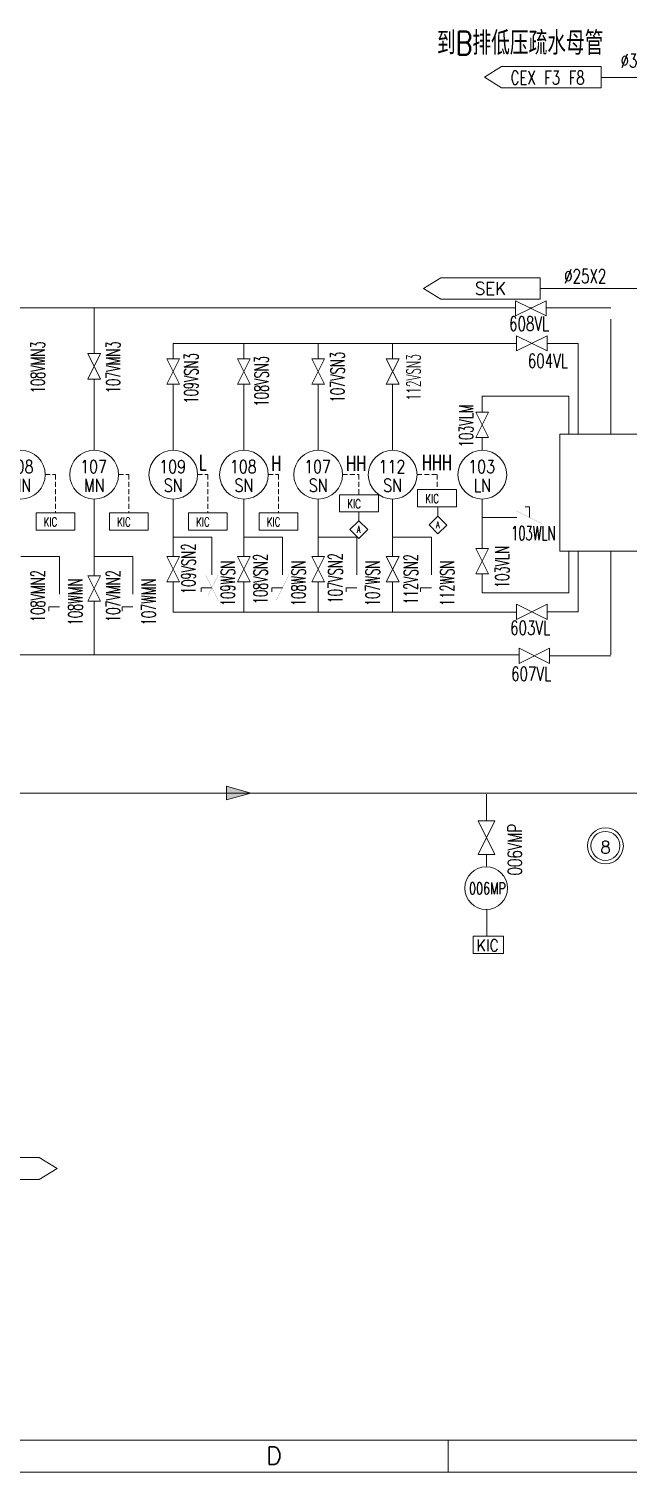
# Model space of a CAD drawing. Extents: x 1625 to 2548, y -928 to -269.
# Drawn here: x 2093.9 to 2247.4, y -928 to -558 of the extents above; entities that cross this region are included whole.
import ezdxf
from ezdxf.enums import TextEntityAlignment as Align

# ---------------------------------------------------------------- set-up
doc = ezdxf.new("R2010")
doc.units = 0
doc.header["$LTSCALE"] = 5
doc.header["$MEASUREMENT"] = 0
doc.linetypes.add('DASHED2', pattern=[0.375, 0.25, -0.125])
doc.layers.get('0').update_dxf_attribs({"linetype": 'CONTINUOUS'})
for name, color, linetype in [('1', 1, 'CONTINUOUS'), ('INSTRUMENT', 7, 'CONTINUOUS'), ('L1_', 7, 'CONTINUOUS')]:
    doc.layers.add(name, color=color, linetype=linetype)
doc.layers.add('TEXT', color=7, linetype='CONTINUOUS', lineweight=13)
doc.styles.add('HZ', font='txt', dxfattribs={"width": 0.73, "bigfont": 'hztxt'})
doc.styles.get("Standard").update_dxf_attribs({"font": 'txt', "bigfont": 'hztxt'})
doc.styles.add('标注文字', font='txt.shx', dxfattribs={"width": 0.8, "height": 2, "bigfont": 'hztxt.shx'})
doc.styles.add('设备编号文字', font='txt.shx', dxfattribs={"height": 1.6, "bigfont": 'hztxt.shx'})
doc.styles.add('阀门标注文字', font='txt.shx', dxfattribs={"width": 0.8, "height": 2, "bigfont": 'hztxt.shx'})

# ---------------------------------------------------------------- blocks, each defined once
blk = doc.blocks.new('方向_向左去')
blk.add_line((-5, 0), (0, 0))
blk.add_lwpolyline([(-21.42, 0), (-19, -1.5), (-5, -1.5), (-5, 1.5), (-19, 1.5), (-21.42, 0)])
at = {"style": '标注文字', "width": 0.95067}
blk.add_attdef('DIRECT', text='', height=1.8, dxfattribs=at).set_placement((-12, 0), align=Align.MIDDLE_CENTER)
at = {"style": '标注文字', "width": 0.8}
blk.add_attdef('TAG_DIRECT', text='', height=2, dxfattribs=at).set_placement((-12.02, -3.09), align=Align.TOP_CENTER)
blk = doc.blocks.new('隔离阀')
for p, q in [((5, -1.25), (0, 1.25)), ((0, -1.25), (5, 1.25)), ((0, 1.25), (0, -1.25)), ((5, 1.25), (5, -1.25))]:
    blk.add_line(p, q)
at = {"style": '阀门标注文字', "width": 0.8}
blk.add_attdef('VISIBLE', text='', height=2, dxfattribs=at).set_placement((2.5, -3), align=Align.MIDDLE)
at = {"style": '阀门标注文字', "width": 0.8, "flags": 1}
blk.add_attdef('INVISIBLE', text='', height=2, dxfattribs=at).set_placement((2.5, -5), align=Align.TOP_CENTER)
blk = doc.blocks.new('传感器')
blk.add_circle((0, 3), 3)
at = {"style": '设备编号文字', "width": 0.8, "flags": 1}
blk.add_attdef('INVISIBLE', text='', height=1.6, dxfattribs=at).set_placement((-0.08, 6.35), align=Align.CENTER)
at = {"style": '设备编号文字', "width": 0.8}
for tag, p in [('VISIBLE', (-0.08, 3.2)), ('TYPE', (0, 0.9))]:
    blk.add_attdef(tag, text='', height=1.6, dxfattribs=at).set_placement(p, align=Align.CENTER)

msp = doc.modelspace()

# ---------------------------------------------------------------- hatches: boundary and pattern name
at = {"lineweight": 13}
h = msp.add_hatch(color=0, dxfattribs=at)
h.paths.add_polyline_path([(2150.75, -753.92), (2144.5, -753.92), (2144.5, -755.64)])
h.paths.add_polyline_path([(2150.75, -753.92), (2150.75, -753.92), (2144.5, -752.15), (2144.5, -753.92)])

# ---------------------------------------------------------------- linework, layer by layer
at = {"color": 0, "lineweight": 13}
for p, q in [((2234.02, -624.53), (2257.97, -624.53)), ((2218.59, -629.51), (2070.07, -629.51)), ((2110.62, -641.25), (2110.62, -629.51)), ((2242.99, -636.12), (2242.99, -632.38)), ((2242.99, -632.38), (2242.99, -636.12)), ((2242.99, -636.12), (2242.99, -633.14)), ((2242.99, -661.89), (2242.99, -636.12)), ((2218.85, -638.61), (2130.87, -638.61)), ((2130.87, -642.56), (2130.87, -638.61)), ((2148.98, -642.56), (2148.98, -638.61)), ((2168.01, -642.56), (2168.01, -638.61)), ((2187.1, -642.56), (2187.1, -638.61)), ((2110.62, -647.76), (2110.62, -666.03)), ((2130.87, -649.07), (2130.87, -666.03)), ((2148.98, -649.07), (2148.98, -666.03)), ((2168.01, -649.07), (2168.01, -666.03)), ((2187.1, -649.07), (2187.1, -666.03)), ((2210.07, -652.16), (2232.26, -652.16)), ((2210.07, -652.16), (2210.07, -656.24)), ((2232.26, -652.16), (2232.26, -661.89)), ((2232.26, -661.89), (2232.26, -661.89)), ((2110.62, -678.52), (2110.62, -698.2)), ((2130.87, -678.52), (2130.87, -693.26)), ((2148.98, -678.52), (2148.98, -693.26)), ((2168.01, -678.52), (2168.01, -693.26)), ((2187.1, -678.52), (2187.1, -693.26)), ((2222.14, -680.49), (2221.07, -680.49)), ((2222.14, -683.24), (2222.14, -680.49)), ((2210.07, -683.24), (2218.89, -683.24)), ((2140.78, -688.29), (2130.87, -688.29)), ((2140.78, -697.99), (2140.78, -688.29)), ((2158.89, -688.29), (2148.98, -688.29)), ((2158.89, -697.99), (2158.89, -688.29)), ((2177.92, -688.29), (2168.01, -688.29)), ((2177.92, -697.99), (2177.92, -688.29)), ((2197.01, -688.29), (2187.1, -688.29)), ((2197.01, -697.99), (2197.01, -688.29)), ((2101.72, -693.23), (2091.81, -693.23)), ((2101.72, -702.93), (2101.72, -693.23)), ((2120.52, -693.23), (2110.62, -693.23)), ((2120.52, -702.93), (2120.52, -693.23)), ((2232.26, -702.58), (2232.26, -691.92)), ((2232.26, -691.92), (2232.26, -691.92)), ((2242.99, -691.92), (2242.99, -718.49)), ((2210.07, -697.68), (2210.07, -702.58)), ((2130.87, -699.76), (2130.87, -707.48)), ((2140.78, -701.24), (2138.03, -701.24)), ((2138.03, -701.24), (2138.03, -702.31)), ((2148.98, -699.76), (2148.98, -707.48)), ((2158.89, -701.24), (2156.14, -701.24)), ((2156.14, -701.24), (2156.14, -702.31)), ((2168.01, -699.76), (2168.01, -707.48)), ((2177.92, -701.24), (2175.17, -701.24)), ((2175.17, -701.24), (2175.17, -702.31)), ((2187.1, -699.76), (2187.1, -707.48)), ((2197.01, -701.24), (2194.26, -701.24)), ((2194.26, -701.24), (2194.26, -702.31)), ((2101.72, -706.18), (2098.97, -706.18)), ((2098.97, -706.18), (2098.97, -707.25)), ((2110.62, -704.7), (2110.62, -718.49)), ((2120.52, -706.18), (2117.77, -706.18)), ((2117.77, -706.18), (2117.77, -707.25)), ((2130.87, -707.48), (2218.85, -707.48)), ((2070.07, -718.49), (2219.5, -718.49)), ((2242.99, -718.71), (2242.99, -718.71)), ((2330.06, -753.9), (1944.96, -753.9)), ((2150.75, -753.92), (2144.5, -752.15)), ((2144.5, -752.15), (2144.5, -755.64)), ((2144.5, -755.64), (2150.75, -753.92)), ((2211.14, -754.16), (2211.14, -760.97)), ((2208.97, -760.97), (2213.3, -760.97)), ((2208.97, -769.63), (2213.3, -769.63)), ((2211.14, -769.63), (2211.14, -772.62)), ((2211.2, -783.72), (2211.2, -790.45)), ((2207.69, -790.55), (2207.69, -795.04)), ((2207.69, -790.55), (2215.47, -790.55)), ((2215.47, -790.55), (2215.47, -795.04)), ((2215.47, -795.04), (2207.69, -795.04)), ((1633.2, -919.77), (2540.32, -919.77))]:
    msp.add_line(p, q, dxfattribs=at)
at = {"color": 0, "linetype": 'DASHED2', "lineweight": 13}
for p, q in [((2098.06, -672.27), (2100.69, -672.27)), ((2100.69, -672.27), (2100.69, -682.04)), ((2116.86, -672.27), (2119.49, -672.27)), ((2119.49, -672.27), (2119.49, -682.04)), ((2137.12, -672.27), (2139.75, -672.27)), ((2139.75, -672.27), (2139.75, -682.04)), ((2155.23, -672.27), (2157.86, -672.27)), ((2157.86, -672.27), (2157.86, -682.04)), ((2174.26, -672.27), (2178.47, -672.27)), ((2178.47, -672.27), (2178.47, -677.41)), ((2193.35, -672.27), (2198.48, -672.27)), ((2198.48, -672.27), (2198.48, -676.08))]:
    msp.add_line(p, q, dxfattribs=at)
at = {"color": 0, "lineweight": 13}
for points in [[(2210.62, -570.35), (2215.03, -573.09), (2240.54, -573.09), (2240.54, -567.61), (2215.03, -567.61), (2210.62, -570.35)], [(2101.11, -850.13), (2096.53, -847.29), (2070, -847.29), (2070, -852.98), (2096.53, -852.98), (2101.11, -850.13)], [(2201.29, -927.95), (2201.29, -919.77)]]:
    msp.add_lwpolyline(points, dxfattribs=at)
at = {"color": 0, "lineweight": 13, "const_width": 0.01}
for points in [[(2112.24, -641.25), (2108.99, -641.25), (2112.24, -647.76), (2108.99, -647.76), (2112.24, -641.25)], [(2132.5, -642.56), (2129.25, -642.56), (2132.5, -649.07), (2129.25, -649.07), (2132.5, -642.56)], [(2150.61, -642.56), (2147.35, -642.56), (2150.61, -649.07), (2147.35, -649.07), (2150.61, -642.56)], [(2169.64, -642.56), (2166.38, -642.56), (2169.64, -649.07), (2166.38, -649.07), (2169.64, -642.56)], [(2188.73, -642.56), (2185.47, -642.56), (2188.73, -649.07), (2185.47, -649.07), (2188.73, -642.56)], [(2225.39, -681.61), (2218.89, -684.86), (2218.89, -681.61), (2225.39, -684.86), (2225.39, -681.61)], [(2132.5, -693.26), (2129.25, -693.26), (2132.5, -699.76), (2129.25, -699.76), (2132.5, -693.26)], [(2150.61, -693.26), (2147.35, -693.26), (2150.61, -699.76), (2147.35, -699.76), (2150.61, -693.26)], [(2169.64, -693.26), (2166.38, -693.26), (2169.64, -699.76), (2166.38, -699.76), (2169.64, -693.26)], [(2188.73, -693.26), (2185.47, -693.26), (2188.73, -699.76), (2185.47, -699.76), (2188.73, -693.26)], [(2112.24, -698.2), (2108.99, -698.2), (2112.24, -704.7), (2108.99, -704.7), (2112.24, -698.2)], [(2139.16, -697.99), (2142.41, -704.5), (2139.16, -704.5), (2142.41, -697.99), (2139.16, -697.99)], [(2157.26, -697.99), (2160.51, -704.5), (2157.26, -704.5), (2160.51, -697.99), (2157.26, -697.99)], [(2176.29, -697.99), (2179.54, -704.5), (2176.29, -704.5), (2179.54, -697.99), (2176.29, -697.99)], [(2195.38, -697.99), (2198.64, -704.5), (2195.38, -704.5), (2198.64, -697.99), (2195.38, -697.99)], [(2100.09, -702.93), (2103.35, -709.44), (2100.09, -709.44), (2103.35, -702.93), (2100.09, -702.93)], [(2118.9, -702.93), (2122.15, -709.44), (2118.9, -709.44), (2122.15, -702.93), (2118.9, -702.93)]]:
    msp.add_lwpolyline(points, dxfattribs=at)
at = {"color": 0, "lineweight": 13}
for centre, radius in [((2241.61, -767.42), 4.6), ((2241.61, -767.42), 3.71), ((2211.05, -778.26), 5.46)]:
    msp.add_circle(centre, radius, dxfattribs=at)
at = {"layer": '1', "color": 0, "lineweight": 13}
msp.add_line((1625.29, -927.95), (2547.56, -927.95), dxfattribs=at)
at = {"layer": 'L1_', "color": 0, "lineweight": 13}
for p, q in [((2198.7, -682.9), (2198.7, -680.63)), ((2178.43, -684.07), (2178.43, -681.81))]:
    msp.add_line(p, q, dxfattribs=at)
for points in [[(2180.71, -686.35), (2178.43, -684.07), (2176.16, -686.35), (2178.44, -688.62)], [(2200.98, -685.18), (2198.7, -682.9), (2196.43, -685.17), (2198.71, -687.45)]]:
    msp.add_lwpolyline(points, close=True, dxfattribs=at)
at = {"layer": 'TEXT', "color": 0, "lineweight": 13}
for p, q in [((2222.75, -629.51), (2222.24, -629.51)), ((2242.99, -629.51), (2226.4, -629.51)), ((2226.65, -638.61), (2234.67, -638.61)), ((2234.67, -638.61), (2234.67, -661.68)), ((2210.07, -662.75), (2210.07, -666.03)), ((2210.07, -678.52), (2210.07, -691.17)), ((2234.67, -707.41), (2234.67, -691.92)), ((2210.07, -702.58), (2232.26, -702.58)), ((2226.65, -707.41), (2234.67, -707.41)), ((2242.99, -718.71), (2227.31, -718.71)), ((2213.3, -769.63), (2208.97, -760.97)), ((2213.3, -760.97), (2208.97, -769.63))]:
    msp.add_line(p, q, dxfattribs=at)
for points in [[(2267.67, -570.45), (2240.54, -570.45)], [(2347.14, -661.89), (2229.96, -661.89), (2229.96, -691.92), (2347.14, -691.92)]]:
    msp.add_lwpolyline(points, dxfattribs=at)
for points in [[(2193.5, -680.5), (2203.46, -680.5), (2203.46, -676.08), (2193.5, -676.08)], [(2173.49, -681.83), (2183.45, -681.83), (2183.45, -677.41), (2173.49, -677.41)], [(2095.71, -686.47), (2105.67, -686.47), (2105.67, -682.04), (2095.71, -682.04)], [(2114.51, -686.47), (2124.47, -686.47), (2124.47, -682.04), (2114.51, -682.04)], [(2134.77, -686.47), (2144.73, -686.47), (2144.73, -682.04), (2134.77, -682.04)], [(2152.88, -686.47), (2162.84, -686.47), (2162.84, -682.04), (2152.88, -682.04)]]:
    msp.add_lwpolyline(points, close=True, dxfattribs=at)

# ---------------------------------------------------------------- block references
for name, p, xscale, yscale, zscale, values in [('方向_向左去', (2234.02, -624.53), 1.821820000019478, 1.821819999999189, 1.82182, {'DIRECT': 'SEK'}), ('传感器', (2091.81, -678.52), 2.082079999991344, 2.082079999998107, 2.08208, {'VISIBLE': '108', 'TYPE': 'MN'}), ('传感器', (2110.62, -678.52), 2.082079999991344, 2.082079999998107, 2.08208, {'VISIBLE': '107', 'TYPE': 'MN'}), ('传感器', (2130.87, -678.52), 2.082079999991344, 2.082079999998107, 2.08208, {'VISIBLE': '109', 'TYPE': 'SN'}), ('传感器', (2148.98, -678.52), 2.082079999991344, 2.082079999998107, 2.08208, {'VISIBLE': '108', 'TYPE': 'SN'}), ('传感器', (2168.01, -678.52), 2.082079999991344, 2.082079999998107, 2.08208, {'VISIBLE': '107', 'TYPE': 'SN'}), ('传感器', (2187.1, -678.52), 2.082079999991344, 2.082079999998107, 2.08208, {'VISIBLE': '112', 'TYPE': 'SN'}), ('传感器', (2210.07, -678.52), 2.082079999991344, 2.082079999998107, 2.08208, {'VISIBLE': '103', 'TYPE': 'LN'})]:
    msp.add_blockref(name, p, dxfattribs=dict(at, xscale=xscale, yscale=yscale, zscale=zscale)).add_auto_attribs(values)
at = {"layer": 'TEXT', "color": 0, "lineweight": 13, "xscale": 1.561559999993508, "yscale": 1.561560000000271, "zscale": 1.56156}
for p in [(2218.59, -629.64), (2218.85, -638.61), (2218.85, -707.41), (2219.5, -718.71)]:
    msp.add_blockref('隔离阀', p, dxfattribs=at)
at = {"layer": 'TEXT', "color": 0, "lineweight": 13, "xscale": 1.301300000001353, "yscale": 1.301300000001353, "zscale": 1.3013, "rotation": 90}
for p in [(2110.62, -647.76), (2130.87, -649.07), (2148.98, -649.07), (2168.01, -649.07), (2187.1, -649.07), (2210.07, -662.75), (2210.07, -697.68), (2130.87, -699.76), (2148.98, -699.76), (2168.01, -699.76), (2187.1, -699.76), (2110.62, -704.7)]:
    msp.add_blockref('隔离阀', p, dxfattribs=at)

# ---------------------------------------------------------------- texts
at = {"color": 0, "lineweight": 13}
for s, height, p in [('8', 3.15, (2240.31, -769.36)), ('      D', 4.5, (2128.52, -925.99))]:
    msp.add_text(s, height=height, dxfattribs=at).set_placement(p)
at = {"color": 0, "lineweight": 13, "style": '设备编号文字'}
for s, width, p in [(' 006MP', 0.7, (2204.8, -779.83)), (' KIC', 0.9, (2206.15, -794.44))]:
    msp.add_text(s, height=2.998, dxfattribs=dict(at, width=width)).set_placement(p)
at = {"layer": 'INSTRUMENT', "color": 0, "lineweight": 13, "width": 0.7}
for p in [(2198.66, -685.12), (2178.39, -686.29)]:
    msp.add_attdef('A', text='', height=1.76, dxfattribs=at).set_placement(p, align=Align.MIDDLE)
at = {"layer": 'TEXT', "color": 0, "lineweight": 13, "style": 'HZ'}
for s, height, width, p in [('到B排低压疏水母管', 5.991, 0.8, (2198.43, -564.65)), ('%%C38X2.5', 3.553, 0.7, (2245.52, -567.93)), ('CEX F3 F8', 3.553, 0.7, (2217.35, -572.29)), ('%%C25X2', 3.6, 0.7, (2231.05, -623.18)), ('608VL', 3.6, 0.7, (2216.93, -635.37)), ('604VL', 3.6, 0.7, (2221.75, -644.88)), ('L', 3.9, 0.7, (2137.48, -671.09)), ('H', 3.9, 0.7, (2155.99, -671.33)), ('HH', 3.904, 0.7, (2175.18, -671.33)), ('HHH', 3.904, 0.7, (2194.6, -671.1)), ('KIC', 2.31, 0.7, (2175.48, -680.89)), ('KIC', 2.31, 0.7, (2195.49, -679.55)), ('KIC', 2.31, 0.7, (2097.69, -685.52)), ('KIC', 2.31, 0.7, (2116.5, -685.52)), ('KIC', 2.31, 0.7, (2136.76, -685.52)), ('KIC', 2.31, 0.7, (2154.86, -685.52)), ('103WLN', 3.6, 0.6, (2217.44, -689.09)), ('603VL', 3.6, 0.7, (2217.2, -713.34)), ('607VL', 3.6, 0.7, (2217.46, -725.1))]:
    msp.add_text(s, height=height, dxfattribs=dict(at, width=width)).set_placement(p)
for s, width, p in [('109WSN', 0.6, (2146.64, -705.95)), ('108WSN', 0.6, (2164.74, -705.95)), ('107WSN', 0.6, (2183.77, -705.95)), ('112WSN', 0.6, (2202.86, -705.95)), ('108WMN', 0.6, (2107.58, -710.89)), ('107WMN', 0.6, (2126.38, -710.89)), ('006VMP', 0.7, (2220.2, -775.01))]:
    msp.add_text(s, height=3.6, rotation=90, dxfattribs=dict(at, width=width)).set_placement(p)
for tag, width, p in [('108VMN3', 0.6, (2096.19, -644.75)), ('107VMN3', 0.6, (2115.49, -644.75)), ('109VSN3', 0.6, (2135.48, -647.58)), ('108VSN3', 0.6, (2153.47, -648.32)), ('107VSN3', 0.6, (2173, -647.25)), ('112VSN3', 0.55, (2192.45, -647.31)), ('103VLM', 0.6, (2205.93, -659.74)), ('109VSN2', 0.6, (2134.77, -696.38)), ('103VLN', 0.6, (2215.13, -695.91)), ('108VSN2', 0.6, (2153.2, -699.01)), ('107VSN2', 0.6, (2172.41, -698.81)), ('112VSN2', 0.6, (2191.79, -699.07)), ('108VMN2', 0.6, (2096.19, -703.37)), ('107VMN2', 0.6, (2115.49, -703.37))]:
    msp.add_attdef(tag, text='', height=3.6, rotation=90, dxfattribs=dict(at, width=width)).set_placement(p, align=Align.MIDDLE)

doc.saveas('drawing.dxf')
